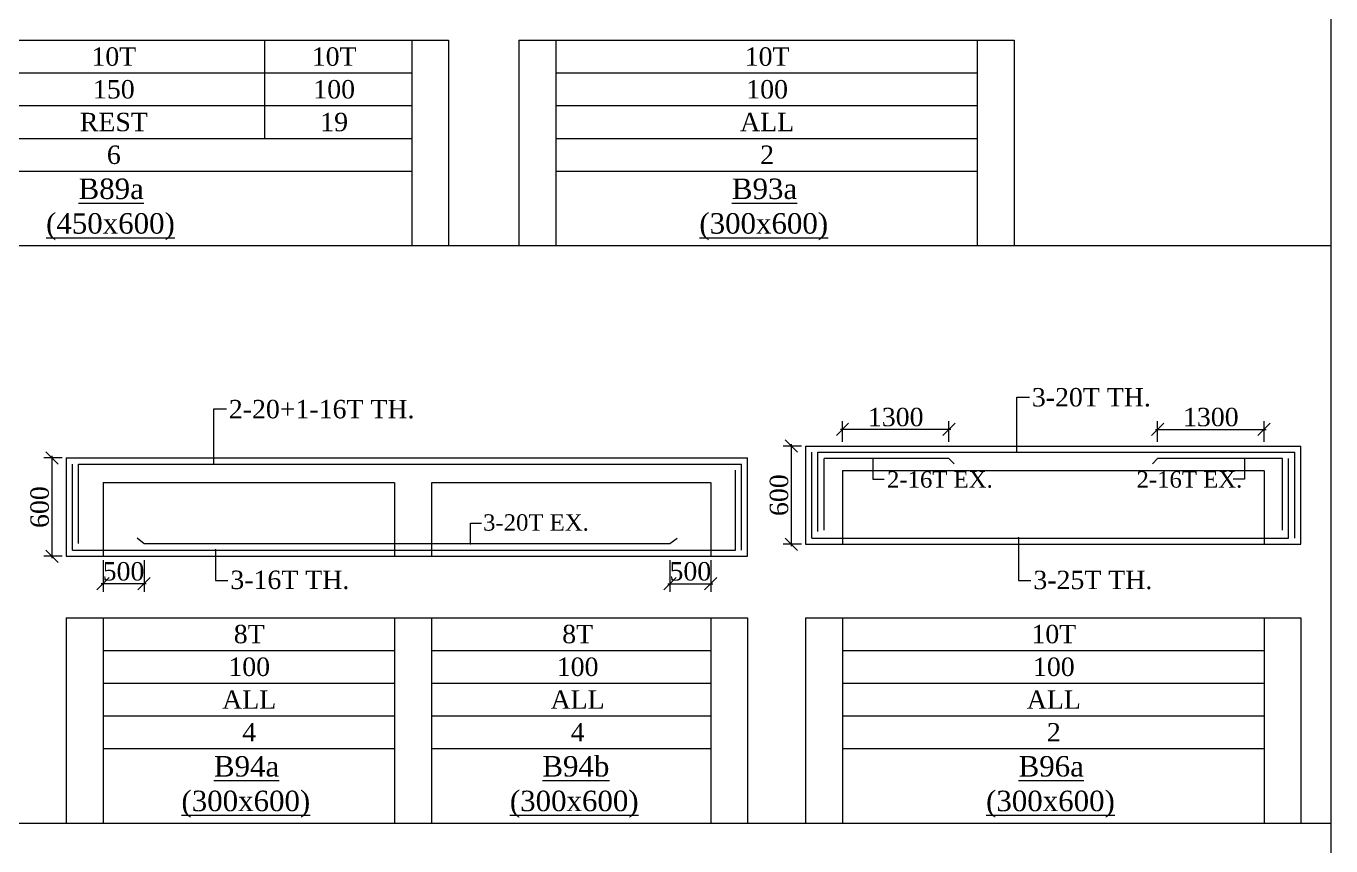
# Model space of a CAD drawing. Header units: millimetres. Extents: x 9781889 to 10654170, y -7852491 to -7608561.
# Drawn here: x 10294198 to 10310139, y -7780959 to -7770943 of the extents above; entities that cross this region are included whole.
import ezdxf
from ezdxf.enums import TextEntityAlignment as Align

# ---------------------------------------------------------------- set-up
doc = ezdxf.new("R2010")
doc.units = ezdxf.units.MM
doc.header["$LTSCALE"] = 10
doc.header["$PDMODE"] = 3
doc.linetypes.add('HIDDEN', pattern=[0.375, 0.25, -0.125])
for name, color, linetype, lineweight in [('S-DIM L.S.', 7, 'Continuous', 0), ('S-L.S.SECTION', 5, 'Continuous', 0), ('S-L.S.SLAB LINE', 252, 'HIDDEN', 0), ('S-L.S.STEEL', 1, 'Continuous', 9), ('S-SECTION MARK', 7, 'Continuous', 0), ('S-SHEET', 251, 'Continuous', 0), ('S-TEXT', 7, 'Continuous', 0), ('S-TEXT L.S. BEAM NO.', 30, 'Continuous', 0), ('S-TEXT. L.S.', 7, 'Continuous', 0)]:
    doc.layers.add(name, color=color, linetype=linetype, lineweight=lineweight)
doc.styles.add('135', font='arial.ttf', dxfattribs={"width": 0.8, "height": 135})
doc.styles.get("Standard").update_dxf_attribs({"font": 'arial.ttf'})
doc.styles.add('TEXT', font='times.ttf')
doc.dimstyles.new('75', dxfattribs={"dimtxt": 135, "dimasz": 90, "dimexe": 0.1, "dimexo": 0.03, "dimgap": 0.09, "dimtad": 1, "dimdec": 0, "dimzin": 0, "dimdsep": 46, "dimtxsty": '135', "dimblk": 'ARCHTICK', "dimcen": 0.09, "dimclrd": 256, "dimclre": 256, "dimclrt": 256, "dimadec": 0, "dimazin": 0, "dimtfac": 1, "dimtdec": 0, "dimtofl": 0, "dimtmove": 1, "dimatfit": 3, "dimldrblk": 'DOTSMALL', "dimfxl": 1, "dimtolj": 1, "dimtzin": 0, "dimlwd": -1, "dimlwe": -1, "dimarcsym": 0})
doc.dimstyles.new('SETU_1', dxfattribs={"dimtxt": 200, "dimasz": 150, "dimexe": 100, "dimexo": 50, "dimgap": 35, "dimtad": 1, "dimdec": 0, "dimzin": 0, "dimdsep": 46, "dimtxsty": 'Standard', "dimblk": 'OBLIQUE', "dimcen": 150, "dimdle": 25, "dimclrd": 256, "dimclre": 7, "dimclrt": 256, "dimadec": 0, "dimazin": 0, "dimtfac": 1, "dimtdec": 0, "dimtofl": 0, "dimtmove": 1, "dimatfit": 3, "dimfxl": 1, "dimtolj": 1, "dimtzin": 0, "dimlwd": -1, "dimlwe": 5, "dimarcsym": 1})

# ---------------------------------------------------------------- blocks, each defined once
blk = doc.blocks.new('_ArchTick')
at = {"color": 0, "linetype": 'ByBlock', "const_width": 0.15}
blk.add_lwpolyline([(-0.5, -0.5), (0.5, 0.5)], dxfattribs=at)
blk = doc.blocks.new('_Oblique')
at = {"color": 0, "linetype": 'ByBlock', "lineweight": -2}
blk.add_line((-0.5, -0.5), (0.5, 0.5), dxfattribs=at)
blk = doc.blocks.new('*D729')
at = {"layer": 'Defpoints', "color": 0, "transparency": 16777216}
for p in [(10294688, -7776220), (10294513, -7777420), (10294688, -7777420)]:
    blk.add_point(p, dxfattribs=at)
at = {"layer": 'S-DIM L.S.', "color": 7, "lineweight": 5, "transparency": 16777216}
for p, q in [((10294638, -7776220), (10294413, -7776220)), ((10294638, -7777420), (10294413, -7777420))]:
    blk.add_line(p, q, dxfattribs=at)
at = {"layer": 'S-DIM L.S.', "transparency": 16777216}
blk.add_line((10294513, -7776195), (10294513, -7777445), dxfattribs=at)
at = {"layer": 'S-DIM L.S.', "transparency": 16777216, "xscale": 150, "yscale": 150, "zscale": 150}
for p, rotation in [((10294513, -7776220), 90), ((10294513, -7777420), 270)]:
    blk.add_blockref('_Oblique', p, dxfattribs=dict(at, rotation=rotation))
at = {"layer": 'S-DIM L.S.', "transparency": 16777216, "insert": (10294364, -7776820), "char_height": 225, "attachment_point": 5, "rotation": 90, "style": 'TEXT'}
blk.add_mtext('\\A1;600', dxfattribs=at)
blk = doc.blocks.new('*D730')
at = {"layer": 'Defpoints', "color": 0, "transparency": 16777216}
for p in [(10295138, -7777420, 0), (10295639, -7777420, 0), (10295138, -7777756)]:
    blk.add_point(p, dxfattribs=at)
at = {"layer": 'S-DIM L.S.', "color": 7, "lineweight": 5, "transparency": 16777216}
for p, q in [((10295138, -7777470), (10295138, -7777856)), ((10295639, -7777470), (10295639, -7777856))]:
    blk.add_line(p, q, dxfattribs=at)
at = {"layer": 'S-DIM L.S.', "transparency": 16777216}
blk.add_line((10295664, -7777756), (10295113, -7777756), dxfattribs=at)
at = {"layer": 'S-DIM L.S.', "transparency": 16777216, "xscale": 150, "yscale": 150, "zscale": 150, "rotation": 180}
blk.add_blockref('_Oblique', (10295138, -7777756), dxfattribs=at)
at = {"layer": 'S-DIM L.S.', "transparency": 16777216, "xscale": 150, "yscale": 150, "zscale": 150}
blk.add_blockref('_Oblique', (10295639, -7777756), dxfattribs=at)
at = {"layer": 'S-DIM L.S.', "transparency": 16777216, "insert": (10295388, -7777606), "char_height": 225, "attachment_point": 5, "style": 'TEXT'}
blk.add_mtext('\\A1;500', dxfattribs=at)
blk = doc.blocks.new('*D731')
at = {"layer": 'Defpoints', "color": 0, "transparency": 16777216}
for p in [(10302063, -7777420, 0), (10302563, -7777420, 0), (10302563, -7777756)]:
    blk.add_point(p, dxfattribs=at)
at = {"layer": 'S-DIM L.S.', "color": 7, "lineweight": 5, "transparency": 16777216}
for p, q in [((10302063, -7777470), (10302063, -7777856)), ((10302563, -7777470), (10302563, -7777856))]:
    blk.add_line(p, q, dxfattribs=at)
at = {"layer": 'S-DIM L.S.', "transparency": 16777216}
blk.add_line((10302038, -7777756), (10302588, -7777756), dxfattribs=at)
at = {"layer": 'S-DIM L.S.', "transparency": 16777216, "xscale": 150, "yscale": 150, "zscale": 150, "rotation": 180}
blk.add_blockref('_Oblique', (10302063, -7777756), dxfattribs=at)
at = {"layer": 'S-DIM L.S.', "transparency": 16777216, "xscale": 150, "yscale": 150, "zscale": 150}
blk.add_blockref('_Oblique', (10302563, -7777756), dxfattribs=at)
at = {"layer": 'S-DIM L.S.', "transparency": 16777216, "insert": (10302313, -7777606), "char_height": 225, "attachment_point": 5, "style": 'TEXT'}
blk.add_mtext('\\A1;500', dxfattribs=at)
blk = doc.blocks.new('*D740')
at = {"layer": 'Defpoints', "color": 0, "transparency": 16777216}
for p in [(10303722, -7776074), (10303546, -7777274), (10303722, -7777274)]:
    blk.add_point(p, dxfattribs=at)
at = {"layer": 'S-DIM L.S.', "color": 7, "lineweight": 5, "transparency": 16777216}
for p, q in [((10303672, -7776074), (10303446, -7776074)), ((10303672, -7777274), (10303446, -7777274))]:
    blk.add_line(p, q, dxfattribs=at)
at = {"layer": 'S-DIM L.S.', "transparency": 16777216}
blk.add_line((10303546, -7776049), (10303546, -7777299), dxfattribs=at)
at = {"layer": 'S-DIM L.S.', "transparency": 16777216, "xscale": 150, "yscale": 150, "zscale": 150}
for p, rotation in [((10303546, -7776074), 90), ((10303546, -7777274), 270)]:
    blk.add_blockref('_Oblique', p, dxfattribs=dict(at, rotation=rotation))
at = {"layer": 'S-DIM L.S.', "transparency": 16777216, "insert": (10303397, -7776674), "char_height": 225, "attachment_point": 5, "rotation": 90, "style": 'TEXT'}
blk.add_mtext('\\A1;600', dxfattribs=at)
blk = doc.blocks.new('*D741')
at = {"layer": 'Defpoints', "color": 0, "transparency": 16777216}
for p in [(10309322, -7775871), (10308022, -7776074, 0), (10309322, -7776074, 0)]:
    blk.add_point(p, dxfattribs=at)
at = {"layer": 'S-DIM L.S.', "color": 7, "lineweight": 5, "transparency": 16777216}
for p, q in [((10308022, -7776024), (10308022, -7775771)), ((10309322, -7776024), (10309322, -7775771))]:
    blk.add_line(p, q, dxfattribs=at)
at = {"layer": 'S-DIM L.S.', "transparency": 16777216}
blk.add_line((10307997, -7775871), (10309347, -7775871), dxfattribs=at)
at = {"layer": 'S-DIM L.S.', "transparency": 16777216, "xscale": 150, "yscale": 150, "zscale": 150, "rotation": 180}
blk.add_blockref('_Oblique', (10308022, -7775871), dxfattribs=at)
at = {"layer": 'S-DIM L.S.', "transparency": 16777216, "xscale": 150, "yscale": 150, "zscale": 150}
blk.add_blockref('_Oblique', (10309322, -7775871), dxfattribs=at)
at = {"layer": 'S-DIM L.S.', "transparency": 16777216, "insert": (10308672, -7775721), "char_height": 225, "attachment_point": 5, "style": 'TEXT'}
blk.add_mtext('\\A1;1300', dxfattribs=at)
blk = doc.blocks.new('*D742')
at = {"layer": 'Defpoints', "color": 0, "transparency": 16777216}
for p in [(10304172, -7775871), (10304172, -7776074, 0), (10305472, -7776074, 0)]:
    blk.add_point(p, dxfattribs=at)
at = {"layer": 'S-DIM L.S.', "color": 7, "lineweight": 5, "transparency": 16777216}
for p, q in [((10304172, -7776024), (10304172, -7775771)), ((10305472, -7776024), (10305472, -7775771))]:
    blk.add_line(p, q, dxfattribs=at)
at = {"layer": 'S-DIM L.S.', "transparency": 16777216}
blk.add_line((10305497, -7775871), (10304147, -7775871), dxfattribs=at)
at = {"layer": 'S-DIM L.S.', "transparency": 16777216, "xscale": 150, "yscale": 150, "zscale": 150, "rotation": 180}
blk.add_blockref('_Oblique', (10304172, -7775871), dxfattribs=at)
at = {"layer": 'S-DIM L.S.', "transparency": 16777216, "xscale": 150, "yscale": 150, "zscale": 150}
blk.add_blockref('_Oblique', (10305472, -7775871), dxfattribs=at)
at = {"layer": 'S-DIM L.S.', "transparency": 16777216, "insert": (10304822, -7775721), "char_height": 225, "attachment_point": 5, "style": 'TEXT'}
blk.add_mtext('\\A1;1300', dxfattribs=at)

msp = doc.modelspace()

# ---------------------------------------------------------------- linework, layer by layer
at = {"layer": 'S-L.S.SECTION'}
for p, q in [((10303721.5, -7776074.4, 0), (10309772.1, -7776074.4, 0)), ((10303721.6, -7776074.4, 0), (10303721.6, -7777274.4, 0)), ((10309772.1, -7777274.4, 0), (10309772.1, -7776074.4, 0)), ((10294688.4, -7776219.7, 0), (10303013.3, -7776219.7, 0)), ((10294688.4, -7776219.7, 0), (10294688.4, -7777419.7, 0)), ((10303013.3, -7777419.7, 0), (10303013.3, -7776219.7, 0)), ((10294688.4, -7777419.7, 0), (10303013.3, -7777419.7, 0)), ((10303721.5, -7777274.4, 0), (10309772.1, -7777274.4, 0))]:
    msp.add_line(p, q, dxfattribs=at)
at = {"layer": 'S-L.S.SLAB LINE', "ltscale": 0.3}
for p, q in [((10303721.5, -7776374.4, 0), (10303721.6, -7776374.4, 0)), ((10304171.6, -7776374.4, 0), (10309322.1, -7776374.4, 0)), ((10304171.6, -7776374.4, 0), (10304171.6, -7777274.4, 0)), ((10309322.1, -7776374.4, 0), (10309322.1, -7777274.4, 0)), ((10294688.4, -7776519.7, 0), (10294688.4, -7776519.7, 0)), ((10295138.4, -7776519.7, 0), (10298700.5, -7776519.7, 0)), ((10295138.4, -7776519.7, 0), (10295138.4, -7777419.7, 0)), ((10298700.5, -7776519.7, 0), (10298700.5, -7777419.7, 0)), ((10299150.5, -7776519.7, 0), (10302563.3, -7776519.7, 0)), ((10299150.5, -7776519.7, 0), (10299150.5, -7777419.7, 0)), ((10302563.3, -7776519.7, 0), (10302563.3, -7777419.7, 0))]:
    msp.add_line(p, q, dxfattribs=at)
at = {"layer": 'S-L.S.STEEL'}
for p, q in [((10294763.4, -7777344.7, 0), (10294763.4, -7776294.7, 0)), ((10294838.4, -7776294.7, 0), (10302938.3, -7776294.7, 0)), ((10294838.4, -7777265, 0), (10294838.4, -7776294.7, 0)), ((10302938.3, -7777344.7, 0), (10302938.3, -7776294.7, 0)), ((10303796.5, -7777199.4, 0), (10303796.5, -7776149.4, 0)), ((10303871.5, -7776149.4, 0), (10309697.1, -7776149.4, 0)), ((10303871.5, -7777119.8, 0), (10303871.5, -7776149.4, 0)), ((10305471.7, -7776224.4, 0), (10303946.5, -7776224.4, 0)), ((10303946.5, -7777103.2, 0), (10303946.5, -7776224.4, 0)), ((10305471.7, -7776224.4, 0), (10305534.9, -7776291.3, 0)), ((10309547.1, -7777103.2, 0), (10309547.1, -7776224.4, 0)), ((10309622.1, -7777199.4, 0), (10309622.1, -7776224.4, 0)), ((10309697.1, -7777199.4, 0), (10309697.1, -7776149.4, 0)), ((10302863.3, -7777344.7, 0), (10302863.3, -7776369.7, 0)), ((10303796.5, -7777199.4, 0), (10309622.1, -7777199.4, 0)), ((10294763.4, -7777344.7, 0), (10302863.3, -7777344.7, 0))]:
    msp.add_line(p, q, dxfattribs=at)
at = {"layer": 'S-L.S.STEEL', "elevation": 0}
msp.add_lwpolyline([(10302152.1, -7777201.5), (10302062.6, -7777269.7), (10295638.5, -7777269.7), (10295556.5, -7777199)], dxfattribs=at)
at = {"layer": 'S-L.S.STEEL'}
msp.add_polyline3d([(10309547.1, -7776224.4, 0), (10308022.1, -7776224.4, 0), (10307958.9, -7776291.3, 0)], dxfattribs=at)
at = {"layer": 'S-SHEET'}
for p, q in [((10291033.7, -7771115.3, 0), (10299359.3, -7771115.3, 0)), ((10297109.3, -7771115.3), (10297109.3, -7772315.3)), ((10298909.3, -7771115.3), (10298909.3, -7773624.6)), ((10299359.3, -7771115.3, 0), (10299359.3, -7773624.6, 0)), ((10300218.6, -7771115.3, 0), (10306269.1, -7771115.3, 0)), ((10300218.6, -7771115.3), (10300218.6, -7773624.6)), ((10300668.6, -7771115.3, 0), (10300668.6, -7773624.6, 0)), ((10305819.1, -7771115.3, 0), (10305819.1, -7773624.6, 0)), ((10306269.1, -7771115.3, 0), (10306269.1, -7773624.6, 0)), ((10291633.7, -7771515.3, 0), (10298909.3, -7771515.3, 0)), ((10300668.6, -7771515.3, 0), (10305819.1, -7771515.3, 0)), ((10291633.7, -7771915.3, 0), (10298909.3, -7771915.3, 0)), ((10300668.6, -7771915.3, 0), (10305819.1, -7771915.3, 0)), ((10291633.7, -7772315.3, 0), (10298909.3, -7772315.3, 0)), ((10300668.6, -7772315.3, 0), (10305819.1, -7772315.3, 0)), ((10291633.7, -7772715.3, 0), (10298909.3, -7772715.3, 0)), ((10300668.6, -7772715.3, 0), (10305819.1, -7772715.3, 0)), ((10258805, -7773624.6), (10310139.2, -7773624.6)), ((10291033.7, -7773624.6, 0), (10299359.3, -7773624.6, 0)), ((10300218.6, -7773624.6, 0), (10306269.1, -7773624.6, 0)), ((10294688.4, -7778170.9, 0), (10303013.3, -7778170.9, 0)), ((10294688.4, -7778170.9, 0), (10294688.4, -7780680.2, 0)), ((10295138.4, -7778170.9, 0), (10295138.4, -7780680.2, 0)), ((10298700.5, -7778170.9), (10298700.5, -7780680.2)), ((10299150.5, -7778170.9, 0), (10299150.5, -7780680.2, 0)), ((10302563.3, -7778170.9, 0), (10302563.3, -7780680.2, 0)), ((10303013.3, -7778170.9, 0), (10303013.3, -7780680.2, 0)), ((10303721.5, -7778170.9, 0), (10309772.1, -7778170.9, 0)), ((10303721.5, -7778170.9), (10303721.5, -7780680.2)), ((10304171.5, -7778170.9, 0), (10304171.5, -7780680.2, 0)), ((10309322.1, -7778170.9, 0), (10309322.1, -7780680.2, 0)), ((10309772.1, -7778170.9, 0), (10309772.1, -7780680.2, 0)), ((10295138.4, -7778570.9, 0), (10298700.5, -7778570.9, 0)), ((10299150.5, -7778570.9, 0), (10302563.3, -7778570.9, 0)), ((10304171.5, -7778570.9, 0), (10309322.1, -7778570.9, 0)), ((10295138.4, -7778970.9, 0), (10298700.5, -7778970.9, 0)), ((10299150.5, -7778970.9, 0), (10302563.3, -7778970.9, 0)), ((10304171.5, -7778970.9, 0), (10309322.1, -7778970.9, 0)), ((10295138.4, -7779370.9, 0), (10298700.5, -7779370.9, 0)), ((10299150.5, -7779370.9, 0), (10302563.3, -7779370.9, 0)), ((10304171.5, -7779370.9, 0), (10309322.1, -7779370.9, 0)), ((10295138.4, -7779770.9, 0), (10298700.5, -7779770.9, 0)), ((10299150.5, -7779770.9, 0), (10302563.3, -7779770.9, 0)), ((10304171.5, -7779770.9, 0), (10309322.1, -7779770.9, 0)), ((10258805, -7780680.2), (10310139.2, -7780680.2)), ((10294688.4, -7780680.2), (10303013.3, -7780680.2, 0)), ((10303721.5, -7780680.2, 0), (10309772.1, -7780680.2, 0))]:
    msp.add_line(p, q, dxfattribs=at)
msp.add_lwpolyline([(10258805, -7760218.1), (10310139.2, -7760218.1), (10310139.2, -7801877.7), (10258805, -7801877.7)], close=True, dxfattribs=at)

# ---------------------------------------------------------------- texts
at = {"layer": 'S-TEXT', "linetype": 'ByBlock', "style": 'TEXT'}
for s, p in [('10T', (10295269.5, -7771315.3, 0)), ('10T', (10297961.6, -7771315.3, 0)), ('10T', (10303251.1, -7771315.3, 0)), ('150', (10295269.5, -7771715.3, 0)), ('100', (10297961.6, -7771715.3, 0)), ('100', (10303251.1, -7771715.3, 0)), ('REST', (10295269.5, -7772115.3, 0)), ('19', (10297961.6, -7772115.3, 0)), ('ALL', (10303251.1, -7772115.3, 0)), ('6', (10295269.5, -7772515.3, 0)), ('2', (10303251.1, -7772515.3, 0)), ('8T', (10296923.5, -7778370.9, 0)), ('8T', (10300936, -7778370.9, 0)), ('10T', (10306754.1, -7778370.9, 0)), ('100', (10296923.5, -7778770.9, 0)), ('100', (10300936, -7778770.9, 0)), ('100', (10306754.1, -7778770.9, 0)), ('ALL', (10296923.5, -7779170.9, 0)), ('ALL', (10300936, -7779170.9, 0)), ('ALL', (10306754.1, -7779170.9, 0)), ('4', (10296923.5, -7779570.9, 0)), ('4', (10300936, -7779570.9, 0)), ('2', (10306754.1, -7779570.9, 0))]:
    msp.add_text(s, height=225, dxfattribs=at).set_placement(p, align=Align.MIDDLE_CENTER)
at = {"layer": 'S-TEXT L.S. BEAM NO.', "color": 140, "linetype": 'ByBlock', "style": 'TEXT'}
for s, p in [('%%UB89a', (10294839.2, -7773055.9, 0)), ('%%U(450x600)', (10294441.7, -7773478.9, 0))]:
    msp.add_text(s, height=250, dxfattribs=at).set_placement(p)
at = {"layer": 'S-TEXT L.S. BEAM NO.', "linetype": 'ByBlock', "style": 'TEXT'}
for s, p in [('%%UB93a', (10302820.9, -7773055.9, 0)), ('%%U(300x600)', (10302423.3, -7773478.9, 0)), ('%%UB94a', (10296493.3, -7780111.6, 0)), ('%%UB94b', (10300505.8, -7780111.6, 0)), ('%%UB96a', (10306323.9, -7780111.6, 0)), ('%%U(300x600)', (10296095.8, -7780534.6, 0)), ('%%U(300x600)', (10300108.2, -7780534.6, 0)), ('%%U(300x600)', (10305926.3, -7780534.6, 0))]:
    msp.add_text(s, height=250, dxfattribs=at).set_placement(p)
at = {"layer": 'S-TEXT. L.S.', "style": 'TEXT'}
for s, height, p in [('2-20+1-16T TH.', 225, (10296674.7, -7775735.4, 0)), ('3-20T TH.', 225, (10306485.6, -7775590.2, 0)), ('2-16T EX.', 200, (10304716.1, -7776582, 0)), ('2-16T EX.', 200, (10307764.4, -7776582, 0)), ('3-20T EX.', 200, (10299781, -7777107.7, 0)), ('3-16T TH.', 225, (10296693.1, -7777820.8, 0)), ('3-25T TH.', 225, (10306503.9, -7777822.3, 0))]:
    msp.add_text(s, height=height, dxfattribs=at).set_placement(p)

# ---------------------------------------------------------------- dimensions: what is measured, and where the dimension line sits
at = {"layer": 'S-DIM L.S.'}
dim = msp.add_linear_dim(base=(10304171.7, -7775870.6, 0), p1=(10305471.7, -7776074.4, 0), p2=(10304171.7, -7776074.4, 0), dimstyle='SETU_1', override={"dimtxt": 225, "dimtxsty": 'TEXT'}, dxfattribs=at)
dim.commit()
dim.dimension.update_dxf_attribs({"geometry": '*D742', "text_midpoint": (10304821.7, -7775721.2, 0)})
dim = msp.add_linear_dim(base=(10309322.1, -7775870.6, 0), p1=(10308022.1, -7776074.4, 0), p2=(10309322.1, -7776074.4, 0), angle=180, dimstyle='SETU_1', override={"dimtxt": 225, "dimtxsty": 'TEXT'}, dxfattribs=at)
dim.commit()
dim.dimension.update_dxf_attribs({"geometry": '*D741', "text_midpoint": (10308672.1, -7775721.2, 0)})
at = {"layer": 'S-DIM L.S.', "color": 7}
for base, p1, p2, picture, middle in [((10294513.2, -7777419.7, 0), (10294688.4, -7776219.7, 0), (10294688.4, -7777419.7, 0), '*D729', (10294363.8, -7776819.7, 0)), ((10303546.4, -7777274.4), (10303721.5, -7776074.4), (10303721.5, -7777274.4), '*D740', (10303396.9, -7776674.4))]:
    dim = msp.add_linear_dim(base=base, p1=p1, p2=p2, angle=90, dimstyle='SETU_1', override={"dimtxt": 225, "dimlfac": 0.5, "dimtxsty": 'TEXT'}, dxfattribs=at)
    dim.commit()
    dim.dimension.update_dxf_attribs({"geometry": picture, "text_midpoint": middle})
at = {"layer": 'S-DIM L.S.'}
dim = msp.add_linear_dim(base=(10295138.4, -7777755.8, 0), p1=(10295638.5, -7777419.7, 0), p2=(10295138.4, -7777419.7, 0), dimstyle='SETU_1', override={"dimtxt": 225, "dimtxsty": 'TEXT'}, dxfattribs=at)
dim.commit()
dim.dimension.update_dxf_attribs({"geometry": '*D730', "text_midpoint": (10295388.5, -7777755.8, 0), "dimtype": 160})
dim = msp.add_linear_dim(base=(10302562.7, -7777755.8, 0), p1=(10302062.6, -7777419.7, 0), p2=(10302562.7, -7777419.7, 0), angle=180, dimstyle='SETU_1', override={"dimtxt": 225, "dimtxsty": 'TEXT'}, dxfattribs=at)
dim.commit()
dim.dimension.update_dxf_attribs({"geometry": '*D731', "text_midpoint": (10302312.6, -7777755.8, 0), "dimtype": 160})

# ---------------------------------------------------------------- leaders
at = {"layer": 'S-SECTION MARK'}
for points in [[(10306303.9, -7776149.4, 0), (10306303.9, -7775475, 0), (10306456.5, -7775475, 0)], [(10296493, -7776294.7, 0), (10296493, -7775620.3, 0), (10296645.6, -7775620.3, 0)], [(10304542.1, -7776224.4, 0), (10304542.1, -7776476.8, 0), (10304681.4, -7776476.8, 0)], [(10309082.5, -7776224.4, 0), (10309082.5, -7776476.8, 0), (10308943.1, -7776476.8, 0)], [(10299627.1, -7777269.7, 0), (10299627.1, -7777017.4, 0), (10299762.5, -7777017.4, 0)], [(10306322.2, -7777195.5, 0), (10306322.2, -7777717.4, 0), (10306474.8, -7777717.4, 0)], [(10296511.4, -7777340.8, 0), (10296511.4, -7777716, 0), (10296663.9, -7777716, 0)]]:
    msp.add_leader(points, dimstyle='75', override={"dimasz": 75}, dxfattribs=at)

doc.saveas('drawing.dxf')
